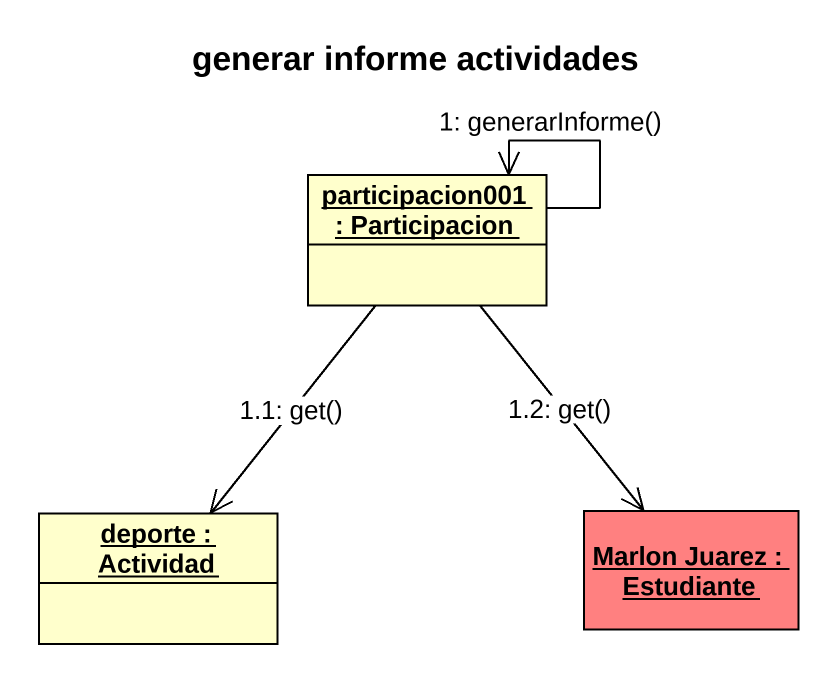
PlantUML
@startuml
title generar informe actividades
hide circle
hide empty members
object "participacion001 : Participacion" as participacion001
object "deporte : Actividad" as deporte
object "Marlon Juarez : Estudiante" as Marlon_Juarez #FF8080
participacion001 --> participacion001 : 1: generarInforme()
participacion001 --> deporte : 1.1: get()
participacion001 --> Marlon_Juarez : 1.2: get()
@enduml
